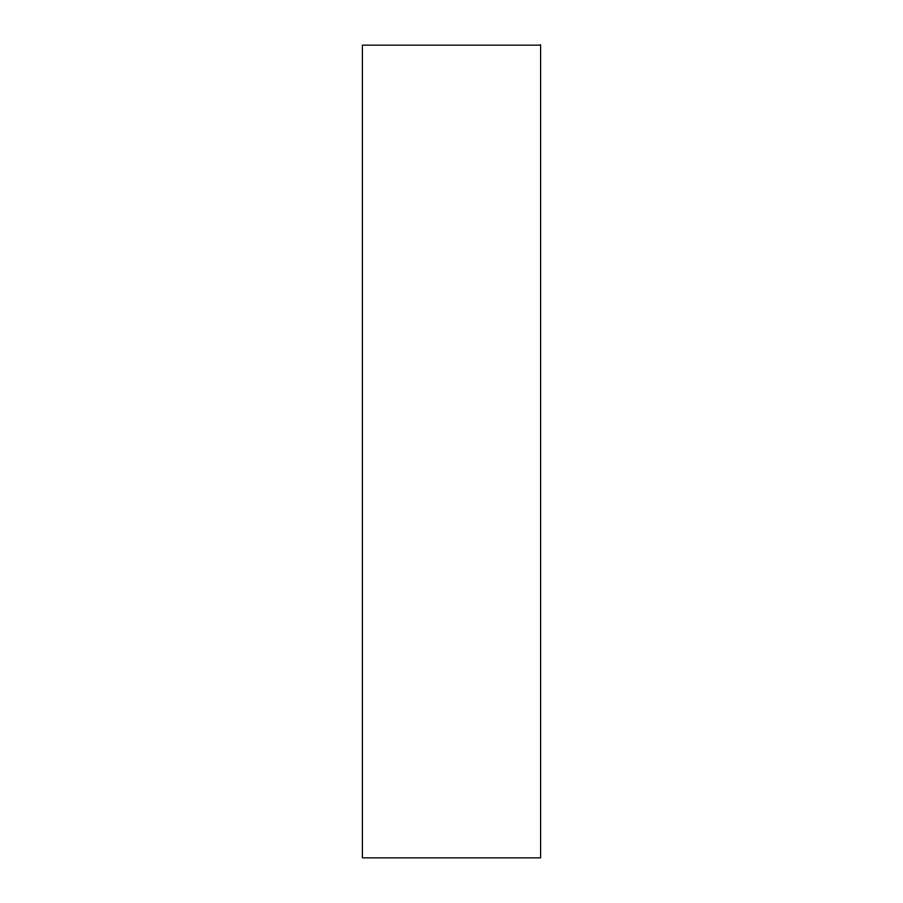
<?xml version="1.0" encoding="UTF-8"?>
<svg xmlns="http://www.w3.org/2000/svg" width="903" height="903" viewBox="0 0 903 903"><rect width="100%" height="100%" fill="white"/><g stroke="black" fill="none" stroke-linecap="round" stroke-linejoin="round"><path stroke-width="1.35" d="M540.592 45.15L362.408 45.15L362.408 857.85L540.592 857.85L540.592 45.15"/></g></svg>
